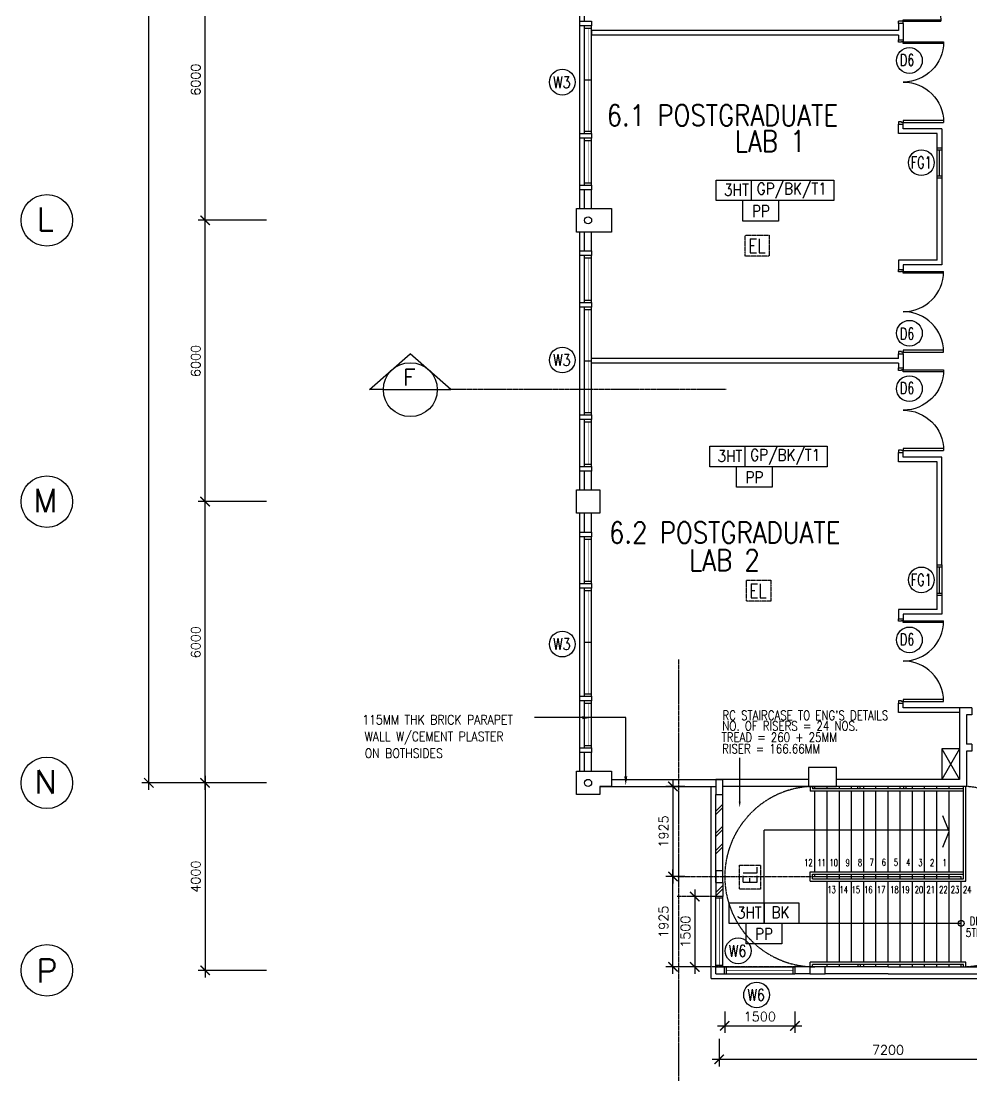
# Model space of a CAD drawing. Extents: x 2332957 to 2465864, y -1012926 to -914299.
# Drawn here: x 2338183 to 2358472, y -998989 to -976487 of the extents above; entities that cross this region are included whole.
import ezdxf
from ezdxf.enums import TextEntityAlignment as Align

# ---------------------------------------------------------------- set-up
doc = ezdxf.new("R2010")
doc.units = 0
doc.header["$LTSCALE"] = 15
doc.header["$MEASUREMENT"] = 0
doc.header["$PDMODE"] = 34
for name, pattern in [('DASHDOT', [1, 0.5, -0.25, 0, -0.25]), ('DIVIDE', [1.25, 0.5, -0.25, 0, -0.25, 0, -0.25]), ('HIDDEN', [0.375, 0.25, -0.125])]:
    doc.linetypes.add(name, pattern=pattern)
doc.layers.get('0').update_dxf_attribs({"linetype": 'CONTINUOUS'})
doc.layers.get('DEFPOINTS').update_dxf_attribs({"linetype": 'CONTINUOUS'})
for name, color, linetype in [('-EL & K', 10, 'CONTINUOUS'), ('AR', 7, 'CONTINUOUS'), ('AR1', 7, 'CONTINUOUS'), ('COL', 3, 'CONTINUOUS'), ('DIM', 7, 'CONTINUOUS'), ('DOOR', 5, 'CONTINUOUS'), ('DR', 7, 'CONTINUOUS'), ('DR-T', 7, 'CONTINUOUS'), ('FG-T', 7, 'CONTINUOUS'), ('GRID-T', 7, 'CONTINUOUS'), ('H', 1, 'CONTINUOUS'), ('LEG-T', 7, 'CONTINUOUS'), ('LINE', 7, 'CONTINUOUS'), ('partition', 7, 'CONTINUOUS'), ('RWDP', 145, 'CONTINUOUS'), ('SPEC', 7, 'CONTINUOUS'), ('stair', 7, 'CONTINUOUS'), ('T50', 4, 'CONTINUOUS'), ('WALL', 2, 'CONTINUOUS'), ('WIN', 5, 'CONTINUOUS'), ('WIN-T', 7, 'CONTINUOUS'), ('WP', 50, 'DIVIDE')]:
    doc.layers.add(name, color=color, linetype=linetype)
doc.styles.add('E', font='ROMANS.SHX', dxfattribs={"width": 0.9})
doc.styles.add('ROMANS', font='romans')
doc.styles.get("Standard").update_dxf_attribs({"font": 'ROMANS.SHX'})
doc.dimstyles.new('STANDARD$0', dxfattribs={"dimscale": 0, "dimtxt": 8, "dimasz": 6, "dimexe": 1, "dimexo": 1, "dimgap": 3, "dimtad": 1, "dimdec": 0, "dimlfac": -1, "dimrnd": 1, "dimzin": 0, "dimdsep": 46, "dimtxsty": 'Standard', "dimcen": 0, "dimclrd": 5, "dimclre": 250, "dimadec": 0, "dimazin": 0, "dimtfac": 1, "dimtdec": 4, "dimtofl": 0, "dimtmove": 0, "dimatfit": 3, "dimfxl": 1, "dimtolj": 1, "dimtzin": 0, "dimarcsym": 0})

# ---------------------------------------------------------------- blocks, each defined once
blk = doc.blocks.new('_ARCHTICK')
at = {"color": 0, "linetype": 'ByBlock', "const_width": 0.15}
blk.add_lwpolyline([(-0.5, -0.5), (0.5, 0.5)], dxfattribs=at)
blk = doc.blocks.new('*D220')
at = {"layer": 'DEFPOINTS', "color": 0, "transparency": 16777216}
for p in [(2340909, -938737), (2342809, -938737), (2342809, -992737)]:
    blk.add_point(p, dxfattribs=at)
at = {"layer": 'DIM', "color": 7, "lineweight": -2, "transparency": 16777216}
for p, q in [((2342659, -938737), (2340759, -938737)), ((2340909, -992887), (2340909, -938587)), ((2342659, -992737), (2340759, -992737))]:
    blk.add_line(p, q, dxfattribs=at)
at = {"layer": 'DIM', "color": 7, "lineweight": -2, "transparency": 16777216, "xscale": 200, "yscale": 200, "zscale": 200}
for p, rotation in [((2340909, -938737), 90), ((2340909, -992737), 270)]:
    blk.add_blockref('_ARCHTICK', p, dxfattribs=dict(at, rotation=rotation))
at = {"layer": 'DIM', "color": 7, "transparency": 16777216, "insert": (2340709, -965737), "char_height": 200, "attachment_point": 5, "rotation": 90, "style": 'ROMANS'}
blk.add_mtext('\\A1;54000', dxfattribs=at)
blk = doc.blocks.new('*D221')
at = {"layer": 'DEFPOINTS', "color": 0, "transparency": 16777216}
for p in [(2342109, -986737), (2343566, -986737), (2343566, -992737)]:
    blk.add_point(p, dxfattribs=at)
at = {"layer": 'DIM', "color": 7, "lineweight": -2, "transparency": 16777216}
for p, q in [((2342109, -992887), (2342109, -986587)), ((2343416, -986737), (2341959, -986737)), ((2343416, -992737), (2341959, -992737))]:
    blk.add_line(p, q, dxfattribs=at)
at = {"layer": 'DIM', "color": 7, "lineweight": -2, "transparency": 16777216, "xscale": 200, "yscale": 200, "zscale": 200}
for p, rotation in [((2342109, -986737), 90), ((2342109, -992737), 270)]:
    blk.add_blockref('_ARCHTICK', p, dxfattribs=dict(at, rotation=rotation))
at = {"layer": 'DIM', "color": 7, "transparency": 16777216, "insert": (2341909, -989737), "char_height": 200, "attachment_point": 5, "rotation": 90, "style": 'ROMANS'}
blk.add_mtext('\\A1;6000', dxfattribs=at)
blk = doc.blocks.new('*D222')
at = {"layer": 'DEFPOINTS', "color": 0, "transparency": 16777216}
for p in [(2342109, -980737), (2343566, -980737), (2343566, -986737)]:
    blk.add_point(p, dxfattribs=at)
at = {"layer": 'DIM', "color": 7, "lineweight": -2, "transparency": 16777216}
for p, q in [((2342109, -986887), (2342109, -980587)), ((2343416, -980737), (2341959, -980737)), ((2343416, -986737), (2341959, -986737))]:
    blk.add_line(p, q, dxfattribs=at)
at = {"layer": 'DIM', "color": 7, "lineweight": -2, "transparency": 16777216, "xscale": 200, "yscale": 200, "zscale": 200}
for p, rotation in [((2342109, -980737), 90), ((2342109, -986737), 270)]:
    blk.add_blockref('_ARCHTICK', p, dxfattribs=dict(at, rotation=rotation))
at = {"layer": 'DIM', "color": 7, "transparency": 16777216, "insert": (2341909, -983737), "char_height": 200, "attachment_point": 5, "rotation": 90, "style": 'ROMANS'}
blk.add_mtext('\\A1;6000', dxfattribs=at)
blk = doc.blocks.new('*D223')
at = {"layer": 'DEFPOINTS', "color": 0, "transparency": 16777216}
for p in [(2342109, -974737), (2343566, -974737), (2343566, -980737)]:
    blk.add_point(p, dxfattribs=at)
at = {"layer": 'DIM', "color": 7, "lineweight": -2, "transparency": 16777216}
for p, q in [((2343416, -974737), (2341959, -974737)), ((2342109, -980887), (2342109, -974587)), ((2343416, -980737), (2341959, -980737))]:
    blk.add_line(p, q, dxfattribs=at)
at = {"layer": 'DIM', "color": 7, "lineweight": -2, "transparency": 16777216, "xscale": 200, "yscale": 200, "zscale": 200}
for p, rotation in [((2342109, -974737), 90), ((2342109, -980737), 270)]:
    blk.add_blockref('_ARCHTICK', p, dxfattribs=dict(at, rotation=rotation))
at = {"layer": 'DIM', "color": 7, "transparency": 16777216, "insert": (2341909, -977737), "char_height": 200, "attachment_point": 5, "rotation": 90, "style": 'ROMANS'}
blk.add_mtext('\\A1;6000', dxfattribs=at)
blk = doc.blocks.new('*D230')
at = {"layer": 'DEFPOINTS', "color": 0, "transparency": 16777216}
for p in [(2343566, -992737), (2342109, -996737), (2343566, -996737)]:
    blk.add_point(p, dxfattribs=at)
at = {"layer": 'DIM', "color": 7, "lineweight": -2, "transparency": 16777216}
for p, q in [((2343416, -992737), (2341959, -992737)), ((2342109, -992587), (2342109, -996887)), ((2343416, -996737), (2341959, -996737))]:
    blk.add_line(p, q, dxfattribs=at)
at = {"layer": 'DIM', "color": 7, "lineweight": -2, "transparency": 16777216, "xscale": 200, "yscale": 200, "zscale": 200}
for p, rotation in [((2342109, -992737), 90), ((2342109, -996737), 270)]:
    blk.add_blockref('_ARCHTICK', p, dxfattribs=dict(at, rotation=rotation))
at = {"layer": 'DIM', "color": 7, "transparency": 16777216, "insert": (2341909, -994737), "char_height": 200, "attachment_point": 5, "rotation": 90, "style": 'ROMANS'}
blk.add_mtext('\\A1;4000', dxfattribs=at)
blk = doc.blocks.new('*D239')
at = {"layer": 'DEFPOINTS', "color": 0, "transparency": 16777216}
for p in [(2352497, -992812), (2352093, -994737), (2352497, -994737)]:
    blk.add_point(p, dxfattribs=at)
at = {"layer": 'DIM', "color": 7, "lineweight": -2, "transparency": 16777216}
for p, q in [((2352093, -992662), (2352093, -994887)), ((2352347, -992812), (2351943, -992812)), ((2352347, -994737), (2351943, -994737))]:
    blk.add_line(p, q, dxfattribs=at)
at = {"layer": 'DIM', "color": 7, "lineweight": -2, "transparency": 16777216, "xscale": 200, "yscale": 200, "zscale": 200}
for p, rotation in [((2352093, -992812), 90), ((2352093, -994737), 270)]:
    blk.add_blockref('_ARCHTICK', p, dxfattribs=dict(at, rotation=rotation))
at = {"layer": 'DIM', "color": 7, "transparency": 16777216, "insert": (2351893, -993775), "char_height": 200, "attachment_point": 5, "rotation": 90, "style": 'ROMANS'}
blk.add_mtext('\\A1;1925', dxfattribs=at)
blk = doc.blocks.new('*D240')
at = {"layer": 'DEFPOINTS', "color": 0, "transparency": 16777216}
for p in [(2352093, -994737), (2352497, -994737), (2352497, -996662)]:
    blk.add_point(p, dxfattribs=at)
at = {"layer": 'DIM', "color": 7, "lineweight": -2, "transparency": 16777216}
for p, q in [((2352347, -994737), (2351943, -994737)), ((2352093, -996812), (2352093, -994587)), ((2352347, -996662), (2351943, -996662))]:
    blk.add_line(p, q, dxfattribs=at)
at = {"layer": 'DIM', "color": 7, "lineweight": -2, "transparency": 16777216, "xscale": 200, "yscale": 200, "zscale": 200}
for p, rotation in [((2352093, -994737), 90), ((2352093, -996662), 270)]:
    blk.add_blockref('_ARCHTICK', p, dxfattribs=dict(at, rotation=rotation))
at = {"layer": 'DIM', "color": 7, "transparency": 16777216, "insert": (2351893, -995700), "char_height": 200, "attachment_point": 5, "rotation": 90, "style": 'ROMANS'}
blk.add_mtext('\\A1;1925', dxfattribs=at)
blk = doc.blocks.new('*D184')
at = {"layer": 'DEFPOINTS', "color": 0, "transparency": 16777216}
for p in [(2353081, -998045), (2360281, -998045), (2360281, -998635)]:
    blk.add_point(p, dxfattribs=at)
at = {"layer": 'DIM', "color": 7, "lineweight": -2, "transparency": 16777216}
for p, q in [((2353081, -998195), (2353081, -998785)), ((2360281, -998195), (2360281, -998785)), ((2352931, -998635), (2360431, -998635))]:
    blk.add_line(p, q, dxfattribs=at)
at = {"layer": 'DIM', "color": 7, "lineweight": -2, "transparency": 16777216, "xscale": 200, "yscale": 200, "zscale": 200, "rotation": 180}
blk.add_blockref('_ARCHTICK', (2353081, -998635), dxfattribs=at)
at = {"layer": 'DIM', "color": 7, "lineweight": -2, "transparency": 16777216, "xscale": 200, "yscale": 200, "zscale": 200}
blk.add_blockref('_ARCHTICK', (2360281, -998635), dxfattribs=at)
at = {"layer": 'DIM', "color": 7, "transparency": 16777216, "insert": (2356681, -998435), "char_height": 200, "attachment_point": 5, "style": 'ROMANS'}
blk.add_mtext('\\A1;7200', dxfattribs=at)
blk = doc.blocks.new('D1800-A')
at = {"layer": 'DR'}
for p, q in [((0, 0), (100, 0)), ((0, -50), (0, 0)), ((100, 0), (100, -40)), ((60, -50), (0, -50)), ((100, -40), (60, -40)), ((60, -40), (60, -50)), ((100, -40), (960, -40)), ((100, -80), (100, -40)), ((959, -80), (100, -80)), ((60, -1750), (0, -1750)), ((0, -1750), (0, -1800)), ((0, -1800), (100, -1800)), ((60, -1760), (60, -1750)), ((100, -1760), (60, -1760)), ((959, -1720), (100, -1720)), ((100, -1720), (100, -1760)), ((100, -1760), (960, -1760)), ((100, -1800), (100, -1760))]:
    blk.add_line(p, q, dxfattribs=at)
for centre, start, end in [((100, -40), 270.0001, 0), ((100, -1760), 0, 90)]:
    blk.add_arc(centre, 860, start, end, dxfattribs=at)
blk = doc.blocks.new('D900')
at = {"layer": 'DOOR', "color": 7}
for p, q in [((50, 100), (50, 899)), ((80, 899), (50, 899)), ((80, 100), (80, 899)), ((0, 100), (0, 0)), ((0, 100), (50, 100)), ((0, 0), (50, 0)), ((50, 100), (50, 0)), ((50, 100), (80, 100)), ((850, 100), (850, 0)), ((850, 100), (900, 100)), ((850, 0), (900, 0)), ((900, 100), (900, 0))]:
    blk.add_line(p, q, dxfattribs=at)
blk.add_arc((50, 100), 800, 0, 87.8509, dxfattribs=at)
blk = doc.blocks.new('*D198')
at = {"layer": 'DEFPOINTS', "color": 0, "linetype": 'Continuous', "transparency": 16777216}
for p in [(2353196, -997464), (2354696, -997464), (2354696, -997923)]:
    blk.add_point(p, dxfattribs=at)
at = {"layer": 'DIM', "color": 7, "linetype": 'Continuous', "lineweight": -2, "transparency": 16777216}
for p, q in [((2353196, -997614), (2353196, -998073)), ((2354696, -997614), (2354696, -998073)), ((2353046, -997923), (2354846, -997923))]:
    blk.add_line(p, q, dxfattribs=at)
at = {"layer": 'DIM', "color": 7, "linetype": 'Continuous', "lineweight": -2, "transparency": 16777216, "xscale": 200, "yscale": 200, "zscale": 200, "rotation": 180}
blk.add_blockref('_ARCHTICK', (2353196, -997923), dxfattribs=at)
at = {"layer": 'DIM', "color": 7, "linetype": 'Continuous', "lineweight": -2, "transparency": 16777216, "xscale": 200, "yscale": 200, "zscale": 200}
blk.add_blockref('_ARCHTICK', (2354696, -997923), dxfattribs=at)
at = {"layer": 'DIM', "color": 7, "linetype": 'Continuous', "transparency": 16777216, "insert": (2353946, -997723), "char_height": 200, "attachment_point": 5, "style": 'ROMANS'}
blk.add_mtext('\\A1;1500', dxfattribs=at)
blk = doc.blocks.new('*D332')
at = {"layer": 'DEFPOINTS', "color": 0, "linetype": 'Continuous', "transparency": 16777216}
for p in [(2353008, -995162), (2352559, -996662), (2353008, -996662)]:
    blk.add_point(p, dxfattribs=at)
at = {"layer": 'DIM', "color": 7, "linetype": 'Continuous', "lineweight": -2, "transparency": 16777216}
for p, q in [((2352858, -995162), (2352409, -995162)), ((2352559, -995012), (2352559, -996812)), ((2352858, -996662), (2352409, -996662))]:
    blk.add_line(p, q, dxfattribs=at)
at = {"layer": 'DIM', "color": 7, "linetype": 'Continuous', "lineweight": -2, "transparency": 16777216, "xscale": 200, "yscale": 200, "zscale": 200}
for p, rotation in [((2352559, -995162), 90), ((2352559, -996662), 270)]:
    blk.add_blockref('_ARCHTICK', p, dxfattribs=dict(at, rotation=rotation))
at = {"layer": 'DIM', "color": 7, "linetype": 'Continuous', "transparency": 16777216, "insert": (2352359, -995912), "char_height": 200, "attachment_point": 5, "rotation": 90, "style": 'ROMANS'}
blk.add_mtext('\\A1;1500', dxfattribs=at)
blk = doc.blocks.new('FG')
at = {"layer": 'LINE', "linetype": 'Continuous'}
for points in [[(0, 0), (50, 0), (50, 100), (0, 100)], [(600, 0), (650, 0), (650, 100), (600, 100)]]:
    blk.add_lwpolyline(points, close=True, dxfattribs=at)
at = {"layer": 'LINE', "color": 5, "linetype": 'Continuous'}
for points in [[(600, 100), (50, 100)], [(50, 0), (600, 0)]]:
    blk.add_lwpolyline(points, dxfattribs=at)
at = {"layer": 'LINE', "color": 1, "linetype": 'Continuous'}
blk.add_lwpolyline([(50, 50), (600, 50)], dxfattribs=at)

msp = doc.modelspace()

# ---------------------------------------------------------------- linework, layer by layer
at = {"layer": '-EL & K', "color": 0, "linetype": 'HIDDEN'}
for points in [[(2353633.1, -981054.5), (2354147, -981054.5), (2354147, -981501.6), (2353633.1, -981501.6)], [(2353665.1, -988415.8), (2354179, -988415.8), (2354179, -988862.9), (2353665.1, -988862.9)], [(2353510.2, -995006.2), (2353510.2, -994492.3), (2353957.3, -994492.3), (2353957.3, -995006.2)]]:
    msp.add_lwpolyline(points, close=True, dxfattribs=at)
at = {"color": 0}
for p, q in [((2350107.9, -980487.5), (2350107.9, -974987.5)), ((2350107.9, -986487.5), (2350107.9, -980987.5)), ((2350107.9, -992487.5), (2350107.9, -986987.5))]:
    msp.add_line(p, q, dxfattribs=at)
at = {"color": 0, "linetype": 'Continuous'}
for p, q in [((2356907.9, -976537.5), (2356907.9, -976687.5)), ((2357007.9, -976537.5), (2357007.9, -976885.6)), ((2356907.9, -976587.5), (2356907.9, -976687.5)), ((2356907.9, -976787.5), (2356907.9, -976887.5)), ((2356907.9, -978887.5), (2356907.9, -978687.5)), ((2357007.9, -978787.5), (2357007.9, -978689.4)), ((2356907.9, -981587.5), (2356907.9, -981787.5)), ((2357007.9, -981687.5), (2357007.9, -981785.6)), ((2356907.9, -983687.5), (2356907.9, -983587.5)), ((2356907.9, -983787.5), (2356907.9, -983887.5)), ((2356907.9, -985887.5), (2356907.9, -985687.5)), ((2357007.9, -985787.5), (2357007.9, -985689.4)), ((2356907.9, -989039.4), (2356907.9, -989239.4)), ((2357007.9, -989139.4), (2357007.9, -989237.5)), ((2356907.9, -991237.5), (2356907.9, -991039.4)), ((2357007.9, -991137.5), (2357007.9, -991041.3))]:
    msp.add_line(p, q, dxfattribs=at)
at = {"layer": 'AR', "color": 0}
for p, q in [((2345618.7, -984349.4), (2346486.2, -983587.1)), ((2347353.7, -984349.4), (2346486.2, -983587.1)), ((2345913.8, -984349.4), (2347063.8, -984349.4))]:
    msp.add_line(p, q, dxfattribs=at)
at = {"layer": 'AR', "color": 0, "linetype": 'Continuous'}
for p, q in [((2345913.8, -984349.4), (2345618.7, -984349.4)), ((2347063.8, -984349.4), (2347353.7, -984349.4))]:
    msp.add_line(p, q, dxfattribs=at)
at = {"layer": 'AR', "color": 0, "linetype": 'DASHDOT'}
for p, q in [((2353225.2, -984349.4), (2347310.7, -984349.4)), ((2352214.2, -990103.4), (2352214.2, -1002444.9))]:
    msp.add_line(p, q, dxfattribs=at)
at = {"layer": 'AR', "color": 0}
msp.add_circle((2346488.8, -984349.4), 575, dxfattribs=at)
at = {"layer": 'COL', "color": 0}
for points in [[(2350782.9, -980987.5), (2350032.9, -980987.5), (2350032.9, -980487.5), (2350782.9, -980487.5)], [(2350032.9, -986487.5), (2350532.9, -986487.5), (2350532.9, -986987.5), (2350032.9, -986987.5)], [(2350032.9, -992987.5), (2350032.9, -992487.5), (2350782.9, -992487.5), (2350782.9, -992812.5), (2350532.9, -992812.5), (2350532.9, -992987.5)], [(2355582.9, -992412.5), (2354982.9, -992412.5), (2354982.9, -992812.5), (2355582.9, -992812.5)], [(2353157.9, -992662.5), (2353007.9, -992662.5), (2353007.9, -992987.5), (2353157.9, -992987.5)], [(2353157.9, -994612.5), (2353007.9, -994612.5), (2353007.9, -994862.5), (2353157.9, -994862.5)], [(2355338.7, -996812.5), (2355338.7, -996662.5), (2355013.7, -996662.5), (2355013.7, -996812.5)]]:
    msp.add_lwpolyline(points, close=True, dxfattribs=at)
at = {"layer": 'DR-T', "color": 0, "linetype": 'Continuous'}
for centre in [(2357138.2, -977328.8), (2357138.2, -983146.2), (2357138.2, -984328.8), (2357138.2, -989688.8)]:
    msp.add_circle(centre, 275, dxfattribs=at)
at = {"layer": 'FG-T', "color": 0, "linetype": 'Continuous'}
for centre in [(2357393.2, -979507.1), (2357393.2, -988409)]:
    msp.add_circle(centre, 275, dxfattribs=at)
at = {"layer": 'GRID-T', "color": 0}
for centre in [(2338732.9, -980737.5), (2338732.9, -986737.5), (2338732.9, -992737.5), (2338732.9, -996737.5)]:
    msp.add_circle(centre, 550, dxfattribs=at)
at = {"layer": 'H', "color": 0}
for p, q in [((2353157.9, -993191.2), (2353007.9, -993341.2)), ((2353157.9, -993261.9), (2353007.9, -993411.9)), ((2353157.9, -993661.9), (2353007.9, -993811.9)), ((2353157.9, -993732.6), (2353007.9, -993882.6)), ((2353157.9, -994030.4), (2353007.9, -994180.4)), ((2353157.9, -994101.1), (2353007.9, -994251.1)), ((2353157.9, -994926.7), (2353007.9, -995076.7)), ((2353157.9, -994997.4), (2353007.9, -995147.4))]:
    msp.add_line(p, q, dxfattribs=at)
at = {"layer": 'LEG-T', "color": 0}
for p, q in [((2353017.5, -979877.5), (2355522.2, -979877.5)), ((2353017.5, -980315.5), (2353017.5, -979877.5)), ((2353761.1, -979877.5), (2353761.1, -980315.5)), ((2355522.2, -979877.5), (2355522.2, -980315.5)), ((2355522.2, -980315.5), (2353017.5, -980315.5)), ((2353583.4, -980753.5), (2353583.4, -980315.5)), ((2354343.4, -980315.5), (2354343.4, -980753.5)), ((2354343.4, -980753.5), (2353583.4, -980753.5)), ((2352880.2, -985556.4), (2355384.9, -985556.4)), ((2352880.2, -985994.4), (2352880.2, -985556.4)), ((2353623.9, -985556.4), (2353623.9, -985994.4)), ((2355384.9, -985556.4), (2355384.9, -985994.4)), ((2355384.9, -985994.4), (2352880.2, -985994.4)), ((2353446.1, -986432.4), (2353446.1, -985994.4)), ((2354206.1, -985994.4), (2354206.1, -986432.4)), ((2354206.1, -986432.4), (2353446.1, -986432.4)), ((2353291.7, -995296.1), (2354779, -995296.1)), ((2353291.7, -995734.1), (2353291.7, -995296.1)), ((2354035.4, -995296.1), (2354035.4, -995734.1)), ((2354779, -995296.1), (2354779, -995734.1)), ((2354779, -995734.1), (2353291.7, -995734.1)), ((2353655.4, -996172.1), (2353655.4, -995734.1)), ((2354415.4, -995734.1), (2354415.4, -996172.1)), ((2354415.4, -996172.1), (2353655.4, -996172.1))]:
    msp.add_line(p, q, dxfattribs=at)
at = {"layer": 'partition', "color": 0}
for p, q in [((2356907.9, -976687.5), (2350357.9, -976687.5)), ((2356907.9, -976787.5), (2350357.9, -976787.5)), ((2357832.9, -978787.5), (2357007.9, -978787.5)), ((2357732.9, -978887.5), (2356907.9, -978887.5)), ((2357732.9, -981587.5), (2356907.9, -981587.5)), ((2357832.9, -981687.5), (2357007.9, -981687.5)), ((2356907.9, -983687.5), (2350357.9, -983687.5)), ((2357007.9, -983587.5), (2357007.9, -983887.5)), ((2356907.9, -983787.5), (2350357.9, -983787.5)), ((2357732.9, -985887.5), (2356907.9, -985887.5)), ((2357832.9, -985787.5), (2357007.9, -985787.5)), ((2357732.9, -989039.4), (2356907.9, -989039.4)), ((2357832.9, -989139.4), (2357007.9, -989139.4)), ((2358207.9, -991137.5), (2357007.9, -991137.5)), ((2358207.9, -992012.5), (2357832.9, -992012.5)), ((2358207.9, -992012.5), (2357832.9, -992662.5)), ((2357832.9, -992012.5), (2358207.9, -992662.5))]:
    msp.add_line(p, q, dxfattribs=at)
at = {"layer": 'partition', "color": 0, "linetype": 'Continuous'}
for p, q in [((2350357.9, -976687.5), (2350357.9, -976787.5)), ((2358207.9, -991237.5), (2356907.9, -991237.5)), ((2357832.9, -992012.5), (2357832.9, -992662.5)), ((2356907.9, -994736.5), (2357832.9, -994736.5))]:
    msp.add_line(p, q, dxfattribs=at)
at = {"layer": 'RWDP', "color": 0}
for centre in [(2350282.9, -980737.5), (2350282.9, -992737.5)]:
    msp.add_circle(centre, 75, dxfattribs=at)
at = {"layer": 'stair', "color": 0}
for p, q in [((2357832.9, -978787.5), (2357832.9, -979187.5)), ((2357732.9, -979187.5), (2357732.9, -978887.5)), ((2357732.9, -981587.5), (2357732.9, -979837.5)), ((2357832.9, -979837.5), (2357832.9, -981687.5)), ((2357732.9, -988089.4), (2357732.9, -985887.5)), ((2357832.9, -988089.4), (2357832.9, -985787.5)), ((2357732.9, -989039.4), (2357732.9, -988739.4)), ((2357832.9, -988739.4), (2357832.9, -989139.4)), ((2355022.9, -992812.5), (2355022.9, -992912.5)), ((2358292.9, -992912.5), (2355022.9, -992912.5)), ((2355072.9, -992812.5), (2355072.9, -992862.5)), ((2358292.9, -992862.5), (2355072.9, -992862.5)), ((2355122.9, -992862.5), (2355122.9, -992812.5)), ((2355122.9, -994637.5), (2355122.9, -992912.5)), ((2355382.9, -992862.5), (2355382.9, -992812.5)), ((2355382.9, -994637.5), (2355382.9, -992912.5)), ((2355642.9, -992862.5), (2355642.9, -992812.5)), ((2355642.9, -994637.5), (2355642.9, -992912.5)), ((2355902.9, -992862.5), (2355902.9, -992812.5)), ((2355902.9, -994637.5), (2355902.9, -992912.5)), ((2356034.6, -992862.5), (2356034.6, -992812.5)), ((2356084.6, -992862.5), (2356084.6, -992812.5)), ((2356162.9, -992862.5), (2356162.9, -992812.5)), ((2356162.9, -994637.5), (2356162.9, -992912.5)), ((2356422.9, -992862.5), (2356422.9, -992812.5)), ((2356422.9, -994637.5), (2356422.9, -992912.5)), ((2356682.9, -992862.5), (2356682.9, -992812.5)), ((2356682.9, -994637.5), (2356682.9, -992912.5)), ((2356942.9, -992862.5), (2356942.9, -992812.5)), ((2356942.9, -994637.5), (2356942.9, -992912.5)), ((2357021.3, -992862.5), (2357021.3, -992812.5)), ((2357071.3, -992862.5), (2357071.3, -992812.5)), ((2357202.9, -992862.5), (2357202.9, -992812.5)), ((2357202.9, -994637.5), (2357202.9, -992912.5)), ((2357462.9, -992862.5), (2357462.9, -992812.5)), ((2357462.9, -994637.5), (2357462.9, -992912.5)), ((2357722.9, -992862.5), (2357722.9, -992812.5)), ((2357722.9, -994637.5), (2357722.9, -992912.5)), ((2357982.9, -992862.5), (2357982.9, -992812.5)), ((2357982.9, -994637.5), (2357982.9, -992912.5)), ((2358292.9, -994787.5), (2358292.9, -992813.1)), ((2358342.9, -994837.5), (2358342.9, -992815.1)), ((2354035.4, -995734.1), (2354035.4, -993750)), ((2357982.9, -993750), (2354035.4, -993750)), ((2355022.9, -994637.5), (2358292.9, -994637.5)), ((2355022.9, -994837.5), (2355022.9, -994637.5)), ((2355072.9, -994687.5), (2358292.9, -994687.5)), ((2355072.9, -994787.5), (2355072.9, -994687.5)), ((2355122.9, -994737.5), (2355122.9, -994687.5)), ((2355122.9, -994737.5), (2356922.3, -994737.5)), ((2355122.9, -994737.5), (2358242.9, -994737.5)), ((2355382.9, -994737.5), (2355382.9, -994687.5)), ((2355382.9, -994787.5), (2355382.9, -994737.5)), ((2355382.9, -994787.5), (2355382.9, -994737.5)), ((2355642.9, -994737.5), (2355642.9, -994687.5)), ((2355642.9, -994787.5), (2355642.9, -994737.5)), ((2355642.9, -994787.5), (2355642.9, -994737.5)), ((2355902.9, -994737.5), (2355902.9, -994687.5)), ((2355902.9, -994787.5), (2355902.9, -994737.5)), ((2355902.9, -994787.5), (2355902.9, -994737.5)), ((2356162.9, -994737.5), (2356162.9, -994687.5)), ((2356162.9, -994787.5), (2356162.9, -994737.5)), ((2356162.9, -994787.5), (2356162.9, -994737.5)), ((2356422.9, -994737.5), (2356422.9, -994687.5)), ((2356422.9, -994787.5), (2356422.9, -994737.5)), ((2356422.9, -994787.5), (2356422.9, -994737.5)), ((2356682.9, -994737.5), (2356682.9, -994687.5)), ((2356682.9, -994787.5), (2356682.9, -994737.5)), ((2356682.9, -994787.5), (2356682.9, -994741.9)), ((2356942.9, -994787.5), (2356942.9, -994687.5)), ((2357202.9, -994737.5), (2357202.9, -994687.5)), ((2357202.9, -994737.5), (2357202.9, -994687.5)), ((2357202.9, -994787.5), (2357202.9, -994737.5)), ((2357462.9, -994737.5), (2357462.9, -994687.5)), ((2357462.9, -994737.5), (2357462.9, -994687.5)), ((2357462.9, -994787.5), (2357462.9, -994737.5)), ((2357722.9, -994737.5), (2357722.9, -994687.5)), ((2357722.9, -994787.5), (2357722.9, -994737.5)), ((2357982.9, -994737.5), (2357982.9, -994687.5)), ((2357982.9, -994787.5), (2357982.9, -994737.5)), ((2358242.9, -994787.5), (2358242.9, -994737.5)), ((2355022.9, -994837.5), (2356940.2, -994837.5)), ((2355022.9, -994837.5), (2358342.9, -994837.5)), ((2355072.9, -994787.5), (2358292.9, -994787.5)), ((2355382.9, -996562.5), (2355382.9, -994837.5)), ((2355642.9, -996562.5), (2355642.9, -994837.5)), ((2355902.9, -996562.5), (2355902.9, -994837.5)), ((2356162.9, -996562.5), (2356162.9, -994837.5)), ((2356422.9, -996562.5), (2356422.9, -994837.5)), ((2356682.9, -996562.5), (2356682.9, -994837.5)), ((2356942.9, -996562.5), (2356942.9, -994837.5)), ((2356947.2, -994787.5), (2356945.1, -994787.5)), ((2357202.9, -996562.5), (2357202.9, -994837.5)), ((2357462.9, -996562.5), (2357462.9, -994837.5)), ((2357722.9, -996562.5), (2357722.9, -994837.5)), ((2357982.9, -996562.5), (2357982.9, -994837.5)), ((2358242.9, -996562.5), (2358242.9, -994837.5)), ((2358242.9, -995734.1), (2354035.4, -995734.1)), ((2358342.9, -996562.5), (2355022.9, -996562.5)), ((2355022.9, -996662.5), (2355022.9, -996562.5)), ((2358342.9, -996662.5), (2358342.9, -996562.5)), ((2358292.9, -996612.5), (2355072.9, -996612.5)), ((2355072.9, -996662.5), (2355072.9, -996612.5)), ((2355072.9, -996662.5), (2355072.9, -996612.5)), ((2355382.9, -996662.5), (2355382.9, -996612.5)), ((2355642.9, -996662.5), (2355642.9, -996612.5)), ((2356034.6, -996612.5), (2356034.6, -996662.5)), ((2356084.6, -996612.5), (2356084.6, -996662.5)), ((2356162.9, -996662.5), (2356162.9, -996612.5)), ((2356422.9, -996662.5), (2356422.9, -996612.5)), ((2356682.9, -996662.5), (2356682.9, -996612.5)), ((2356942.9, -996662.5), (2356942.9, -996612.5)), ((2357202.9, -996662.5), (2357202.9, -996612.5)), ((2357462.9, -996662.5), (2357462.9, -996612.5)), ((2357722.9, -996662.5), (2357722.9, -996612.5)), ((2357982.9, -996662.5), (2357982.9, -996612.5)), ((2358242.9, -996662.5), (2358242.9, -996612.5)), ((2358292.9, -996662.5), (2358292.9, -996612.5)), ((2358292.9, -996662.5), (2358292.9, -996612.5))]:
    msp.add_line(p, q, dxfattribs=at)
at = {"layer": 'stair', "color": 0, "linetype": 'HIDDEN'}
for p, q in [((2352189.4, -994737.5), (2355247.9, -994737.5)), ((2353007.9, -995162.5), (2352185.4, -995162.5)), ((2354695.9, -996662.5), (2352185.4, -996662.5))]:
    msp.add_line(p, q, dxfattribs=at)
at = {"layer": 'stair', "color": 0, "linetype": 'Continuous'}
msp.add_lwpolyline([(2357848.2, -994112.1), (2357982.9, -993775), (2357848.2, -993438)], dxfattribs=at)
msp.add_circle((2358242.9, -995734.1), 62.5, dxfattribs=at)
at = {"layer": 'stair', "color": 0, "linetype": 'HIDDEN'}
for centre, start, end in [((2355122.9, -994737.5), 90, 270), ((2358242.9, -994737.5), 270, 90)]:
    msp.add_arc(centre, 1925, start, end, dxfattribs=at)
at = {"layer": 'WALL', "color": 0}
for p, q in [((2350207.9, -980487.5), (2350207.9, -980087.5)), ((2350357.9, -980487.5), (2350357.9, -980087.5)), ((2350207.9, -981387.5), (2350207.9, -980987.5)), ((2350357.9, -981387.5), (2350357.9, -980987.5)), ((2350207.9, -986487.5), (2350207.9, -986087.5)), ((2350357.9, -986487.5), (2350357.9, -986087.5)), ((2350207.9, -987387.5), (2350207.9, -986987.5)), ((2350357.9, -987387.5), (2350357.9, -986987.5)), ((2358207.9, -991137.5), (2358207.9, -992662.5)), ((2358471.7, -991137.5), (2358207.9, -991137.5)), ((2358471.7, -991137.5), (2358471.7, -991287.5)), ((2351085.2, -991346.5), (2349140.6, -991346.5)), ((2351085.2, -992596.8), (2351085.2, -991346.5)), ((2358357.9, -991287.5), (2358357.9, -991912.5)), ((2358471.7, -991287.5), (2358357.9, -991287.5)), ((2358471.7, -991912.5), (2358357.9, -991912.5)), ((2358471.7, -992062.5), (2358357.9, -992062.5)), ((2358357.9, -992062.5), (2358357.9, -992812.5)), ((2358357.9, -992062.5), (2358357.9, -992812.5)), ((2358471.7, -991912.5), (2358471.7, -992062.5)), ((2350207.9, -992487.5), (2350207.9, -992087.5)), ((2350357.9, -992487.5), (2350357.9, -992087.5)), ((2350782.9, -992662.5), (2353157.9, -992662.5)), ((2354982.9, -992662.5), (2353157.9, -992662.5)), ((2358207.9, -992662.5), (2355582.9, -992662.5)), ((2350532.9, -992812.5), (2353007.9, -992812.5)), ((2358357.9, -992812.5), (2353157.9, -992812.5)), ((2353007.9, -994862.5), (2353007.9, -992987.5)), ((2353157.9, -994862.5), (2353157.9, -992987.5)), ((2353007.9, -994862.5), (2353007.9, -995162.5)), ((2353157.9, -994862.5), (2353157.9, -995162.5)), ((2353157.9, -995162.5), (2353007.9, -995162.5)), ((2354695.9, -996662.5), (2354695.9, -996812.5)), ((2355013.7, -996662.5), (2354695.9, -996662.5)), ((2356682.9, -996662.5), (2355338.7, -996662.5)), ((2356682.9, -996662.5), (2358707.9, -996662.5)), ((2355013.7, -996812.5), (2354695.9, -996812.5)), ((2356682.9, -996812.5), (2355338.7, -996812.5)), ((2356682.9, -996812.5), (2358707.9, -996812.5))]:
    msp.add_line(p, q, dxfattribs=at)
at = {"layer": 'WALL', "color": 0, "linetype": 'Continuous'}
for q in [(2352907.9, -992812.5), (2360457.9, -996912.5)]:
    msp.add_line((2352907.9, -996912.5), q, dxfattribs=at)
at = {"layer": 'WALL', "color": 0}
for points in [[(2350107.9, -976487.5), (2350357.9, -976487.5), (2350357.9, -976587.5), (2350107.9, -976587.5)], [(2350107.9, -978887.5), (2350357.9, -978887.5), (2350357.9, -978987.5), (2350107.9, -978987.5)], [(2350107.9, -979987.5), (2350357.9, -979987.5), (2350357.9, -980087.5), (2350107.9, -980087.5)], [(2350107.9, -981387.5), (2350357.9, -981387.5), (2350357.9, -981487.5), (2350107.9, -981487.5)], [(2350107.9, -982487.5), (2350357.9, -982487.5), (2350357.9, -982587.5), (2350107.9, -982587.5)], [(2350107.9, -984887.5), (2350357.9, -984887.5), (2350357.9, -984987.5), (2350107.9, -984987.5)], [(2350107.9, -985987.5), (2350357.9, -985987.5), (2350357.9, -986087.5), (2350107.9, -986087.5)], [(2350107.9, -987387.5), (2350357.9, -987387.5), (2350357.9, -987487.5), (2350107.9, -987487.5)], [(2350107.9, -988487.5), (2350357.9, -988487.5), (2350357.9, -988587.5), (2350107.9, -988587.5)], [(2350107.9, -990887.5), (2350357.9, -990887.5), (2350357.9, -990987.5), (2350107.9, -990987.5)], [(2350107.9, -991987.5), (2350357.9, -991987.5), (2350357.9, -992087.5), (2350107.9, -992087.5)]]:
    msp.add_lwpolyline(points, close=True, dxfattribs=at)
for points in [[(2350157.9, -991313.2), (2350157.9, -991379.8), (2350357.9, -991346.5)], [(2351118.5, -992596.8), (2351051.9, -992596.8), (2351085.2, -992796.8)]]:
    msp.add_solid(points, dxfattribs=at)
at = {"layer": 'WIN', "color": 0}
for p, q in [((2350207.9, -976487.5), (2350207.9, -975487.5)), ((2350207.9, -978887.5), (2350207.9, -976587.5)), ((2350207.9, -976637.5), (2350357.9, -976637.5)), ((2350357.9, -978887.5), (2350357.9, -976587.5)), ((2350207.9, -977737.5), (2350357.9, -977737.5)), ((2350207.9, -978837.5), (2350357.9, -978837.5)), ((2350207.9, -979987.5), (2350207.9, -978987.5)), ((2350357.9, -979987.5), (2350357.9, -978987.5)), ((2350207.9, -979037.5), (2350357.9, -979037.5)), ((2350207.9, -979937.5), (2350357.9, -979937.5)), ((2350207.9, -982487.5), (2350207.9, -981487.5)), ((2350357.9, -982487.5), (2350357.9, -981487.5)), ((2350207.9, -981537.5), (2350357.9, -981537.5)), ((2350207.9, -982437.5), (2350357.9, -982437.5)), ((2350207.9, -984887.5), (2350207.9, -982587.5)), ((2350357.9, -984887.5), (2350357.9, -982587.5)), ((2350207.9, -982637.5), (2350357.9, -982637.5)), ((2350207.9, -983737.5), (2350357.9, -983737.5)), ((2350207.9, -984837.5), (2350357.9, -984837.5)), ((2350207.9, -985987.5), (2350207.9, -984987.5)), ((2350207.9, -985037.5), (2350357.9, -985037.5)), ((2350357.9, -985987.5), (2350357.9, -984987.5)), ((2350207.9, -985937.5), (2350357.9, -985937.5)), ((2350207.9, -988487.5), (2350207.9, -987487.5)), ((2350207.9, -987537.5), (2350357.9, -987537.5)), ((2350357.9, -988487.5), (2350357.9, -987487.5)), ((2350207.9, -988437.5), (2350357.9, -988437.5)), ((2350207.9, -990887.5), (2350207.9, -988587.5)), ((2350207.9, -988637.5), (2350357.9, -988637.5)), ((2350357.9, -990887.5), (2350357.9, -988587.5)), ((2350207.9, -989737.5), (2350357.9, -989737.5)), ((2350207.9, -990837.5), (2350357.9, -990837.5)), ((2350207.9, -991987.5), (2350207.9, -990987.5)), ((2350207.9, -991037.5), (2350357.9, -991037.5)), ((2350357.9, -991987.5), (2350357.9, -990987.5)), ((2350207.9, -991937.5), (2350357.9, -991937.5)), ((2353007.9, -996812.5), (2353007.9, -995162.5)), ((2353157.9, -995200.5), (2353007.9, -995200.5)), ((2353157.9, -996662.5), (2353157.9, -995162.5)), ((2353007.9, -996624.5), (2353157.9, -996624.5)), ((2353007.9, -996662.5), (2354695.9, -996662.5)), ((2353195.9, -996812.5), (2353195.9, -996662.5)), ((2353235.9, -996812.5), (2353235.9, -996662.5)), ((2354657.9, -996812.5), (2354657.9, -996662.5)), ((2353007.9, -996812.5), (2354695.9, -996812.5))]:
    msp.add_line(p, q, dxfattribs=at)
at = {"layer": 'WIN', "color": 0, "const_width": 10, "flags": 128}
for points in [[(2350282.9, -978837.5), (2350282.9, -976637.5)], [(2350282.9, -979037.5), (2350282.9, -979937.5)], [(2350282.9, -982437.5), (2350282.9, -981537.5)], [(2350282.9, -984837.5), (2350282.9, -982637.5)], [(2350282.9, -985037.5), (2350282.9, -985937.5)], [(2350282.9, -988437.5), (2350282.9, -987537.5)], [(2350282.9, -990837.5), (2350282.9, -988637.5)], [(2350282.9, -991037.5), (2350282.9, -991937.5)], [(2353082.9, -996624.5), (2353082.9, -995200.5)], [(2353235.9, -996737.5), (2354657.9, -996737.5)]]:
    msp.add_lwpolyline(points, dxfattribs=at)
at = {"layer": 'WIN-T', "color": 0, "linetype": 'Continuous'}
for centre in [(2349731.3, -977790.4), (2349731.3, -983717.7), (2349731.3, -989776.9), (2353483.9, -996321.3), (2353877.8, -997262)]:
    msp.add_circle(centre, 275, dxfattribs=at)
at = {"layer": 'WP', "color": 0, "linetype": 'ByBlock'}
msp.add_line((2353517, -993136.9, 0), (2353517, -992202.9, 0), dxfattribs=at)
msp.add_solid([(2353496.1, -993136.9, 0), (2353537.8, -993136.9, 0), (2353517, -993261.9, 0)], dxfattribs=at)

# ---------------------------------------------------------------- block references
at = {"layer": 'LINE', "color": 0, "linetype": 'Continuous', "xscale": -1, "rotation": 270}
for p in [(2357732.9, -979837.5), (2357732.9, -988739.4)]:
    msp.add_blockref('FG', p, dxfattribs=at)
at = {"layer": 'stair', "color": 0, "xscale": -1}
for name, p, rotation in [('D900', (2356907.9, -976537.5), 270), ('D1800-A', (2356907.9, -978687.5), 180), ('D1800-A', (2356907.9, -985687.5), 180)]:
    msp.add_blockref(name, p, dxfattribs=dict(at, rotation=rotation))
at = {"layer": 'stair', "color": 0, "rotation": 359.9999991328862}
msp.add_blockref('D1800-A', (2356907.9, -981787.5), dxfattribs=at)
at = {"layer": 'stair', "color": 0}
msp.add_blockref('D1800-A', (2356907.9, -989239.4), dxfattribs=at)

# ---------------------------------------------------------------- texts
at = {"layer": '-EL & K', "color": 0, "linetype": 'HIDDEN', "style": 'E', "width": 0.8}
for p in [(2353699.1, -981431.6), (2353719.2, -988792.9)]:
    msp.add_text('EL', height=300, dxfattribs=at).set_placement(p)
msp.add_text('EL', height=300, rotation=90, dxfattribs=at).set_placement((2353887.3, -994894.8))
at = {"layer": 'AR1', "color": 0, "style": 'ROMANS'}
msp.add_text('F', height=350, dxfattribs=at).set_placement((2346332.4, -984260.9))
at = {"layer": 'DR-T', "color": 0, "style": 'ROMANS', "width": 0.7}
for p in [(2356935.1, -977442.2), (2356935.1, -984442.2), (2356935.1, -989802.2)]:
    msp.add_text('D6', height=250, dxfattribs=at).set_placement(p)
msp.add_text('D6', height=250, rotation=360, dxfattribs=at).set_placement((2356935.1, -983282.8))
at = {"layer": 'FG-T', "color": 0, "style": 'ROMANS', "width": 0.7}
for p in [(2357169.8, -979629.2), (2357169.8, -988531.1)]:
    msp.add_text('FG1', height=250, dxfattribs=at).set_placement(p)
at = {"layer": 'GRID-T', "color": 0, "style": 'ROMANS'}
for s, p in [('L', (2338517.7, -980963.3)), ('M', (2338448, -986963.3)), ('N', (2338471.9, -992963.3)), ('P', (2338511.9, -996998.7))]:
    msp.add_text(s, height=500, dxfattribs=at).set_placement(p)
at = {"layer": 'LEG-T', "color": 0, "style": 'ROMANS', "width": 0.85}
for s, p in [('GP/BK/T1', (2354626.2, -980080.5, 1555)), ('3HT', (2353446.3, -980086.5, 1555)), ('PP', (2353969.7, -980542.4, 1555)), ('3HT', (2353309, -985765.4, 1555)), ('GP/BK/T1', (2354488.9, -985759.4, 1555)), ('PP', (2353832.4, -986221.3, 1555)), ('3HT', (2353720.5, -995505.1, 1555)), ('BK', (2354386.7, -995499.1, 1555)), ('PP', (2354034.8, -995961, 1555))]:
    msp.add_text(s, height=250, dxfattribs=at).set_placement(p, align=Align.MIDDLE)
at = {"layer": 'SPEC', "color": 0, "style": 'ROMANS', "width": 0.85}
for s, p in [('115MM THK BRICK PARAPET ', (2345462.8, -991490.2)), ('WALL W/CEMENT PLASTER', (2345513.8, -991849.2)), ('ON BOTHSIDES', (2345513.8, -992206.2))]:
    msp.add_text(s, height=200, dxfattribs=at).set_placement(p)
at = {"layer": 'stair', "color": 0, "linetype": 'Continuous', "style": 'ROMANS'}
for s, height, width, p in [('12', 150, 0.7, (2354893.5, -994514.1)), ('11', 150, 0.7, (2355174.5, -994514.1)), ('11', 150, 0.7, (2355174.5, -994514.1)), ('10', 150, 0.7, (2355432.6, -994514.1)), ('10', 150, 0.7, (2355432.6, -994514.1)), ('9', 150, 0.7, (2355776.5, -994516)), ('9', 150, 0.7, (2355776.5, -994516)), ('8', 150, 0.7, (2356037.9, -994516)), ('8', 150, 0.7, (2356037.9, -994516)), ('7', 150, 0.7, (2356287.4, -994505.5)), ('7', 150, 0.7, (2356287.4, -994505.5)), ('6', 150, 0.7, (2356546, -994510.8)), ('6', 150, 0.7, (2356546, -994510.8)), ('5', 150, 0.7, (2356807.4, -994510.8)), ('5', 150, 0.7, (2356807.4, -994510.8)), ('4', 150, 0.7, (2357068.9, -994510.8)), ('4', 150, 0.7, (2357068.9, -994510.8)), ('3', 150, 0.7, (2357327.4, -994516)), ('3', 150, 0.7, (2357327.4, -994516)), ('2', 150, 0.7, (2357577, -994516)), ('2', 150, 0.7, (2357577, -994516)), ('1', 150, 0.7, (2357846.5, -994515.5)), ('1', 150, 0.7, (2357846.5, -994515.5)), ('13', 150, 0.7, (2355387.7, -995091.7)), ('14', 150, 0.7, (2355646.4, -995091.7)), ('15', 150, 0.7, (2355905.6, -995091.7)), ('16', 150, 0.7, (2356173.1, -995091.7)), ('17', 150, 0.7, (2356445.7, -995091.7)), ('18', 150, 0.7, (2356728.4, -995091.7)), ('19', 150, 0.7, (2356964.3, -995091.7)), ('20', 150, 0.7, (2357252.7, -995090.2)), ('21', 150, 0.7, (2357502.5, -995091.7)), ('22', 150, 0.7, (2357772.7, -995090.2)), ('23', 150, 0.7, (2358021.7, -995091.7)), ('24', 150, 0.7, (2358281.7, -995091.7)), ('DN TO', 175, 0.8, (2358421.2, -995771.8)), ('5TH FLR.', 175, 0.8, (2358341.3, -996021.1))]:
    msp.add_text(s, height=height, dxfattribs=dict(at, width=width)).set_placement(p)
at = {"layer": 'T50', "color": 0, "style": 'ROMANS', "width": 0.85}
for s, p in [('6.1 POSTGRADUATE', (2350677.5, -978724.8)), ('LAB 1', (2353413.6, -979273.8)), ('6.2 POSTGRADUATE', (2350728.5, -987622.7)), ('LAB 2', (2352436.6, -988211.7))]:
    msp.add_text(s, height=450, dxfattribs=at).set_placement(p)
at = {"layer": 'WIN-T', "color": 0, "style": 'ROMANS', "width": 0.8}
for s, p in [('W3', (2349530.6, -977916.2)), ('W3', (2349530.6, -983843.5)), ('W3', (2349530.6, -989902.7)), ('W6', (2353283.1, -996447.1)), ('W6', (2353677, -997387.8))]:
    msp.add_text(s, height=250, dxfattribs=at).set_placement(p)
at = {"layer": 'WP', "color": 0, "linetype": 'ByBlock', "style": 'ROMANS', "width": 0.8}
for s, p in [("RC STAIRCASE TO ENG'S DETAILS", (2353148.5, -991396.8, 0)), ('NO. OF RISERS = 24 NOS.', (2353144.9, -991622.8)), ('TREAD = 260 + 25MM', (2353130.9, -991865.3)), ('RISER = 166.66MM', (2353141.7, -992109.7))]:
    msp.add_text(s, height=200, dxfattribs=at).set_placement(p)

# ---------------------------------------------------------------- dimensions: what is measured, and where the dimension line sits
at = {"layer": 'DIM', "color": 0}
for p1, p2, distance, picture, middle in [((2342808.6, -992737.5), (2342808.6, -938737.5), 1899.4, '*D220', (2340709.2, -965737.5)), ((2343566.4, -986737.5), (2343566.4, -980737.5), 1457.3, '*D222', (2341909.2, -983737.5)), ((2343566.4, -992737.5), (2343566.4, -986737.5), 1457.3, '*D221', (2341909.2, -989737.5)), ((2343566.4, -992737.5), (2343566.4, -996737.5), -1457.3, '*D230', (2341909.2, -994737.5)), ((2352496.7, -992812.5), (2352496.7, -994737.5), -403.9, '*D239', (2351892.9, -993775)), ((2352496.7, -996662.5), (2352496.7, -994737.5), 403.9, '*D240', (2351892.9, -995700)), ((2353081.1, -998044.7), (2360281.1, -998044.7), -590.5, '*D184', (2356681.1, -998435.2))]:
    dim = msp.add_aligned_dim(p1=p1, p2=p2, distance=distance, dimstyle='STANDARD$0', override={"dimscale": 100, "dimtxt": 2, "dimasz": 2, "dimexe": 1.5, "dimexo": 1.5, "dimgap": 1, "dimtxsty": 'ROMANS', "dimblk": 'ARCHTICK', "dimdle": 1.5, "dimclrd": 7, "dimclre": 7, "dimclrt": 7, "dimtdec": 0, "dimtmove": 2}, dxfattribs=at)
    dim.commit()
    dim.dimension.update_dxf_attribs({"geometry": picture, "text_midpoint": middle})
dim = msp.add_linear_dim(base=(2342109.2, -974737.5), p1=(2343566.4, -980737.5), p2=(2343566.4, -974737.5), angle=270, dimstyle='STANDARD$0', override={"dimscale": 100, "dimtxt": 2, "dimasz": 2, "dimexe": 1.5, "dimexo": 1.5, "dimgap": 1, "dimtxsty": 'ROMANS', "dimblk": 'ARCHTICK', "dimdle": 1.5, "dimclrd": 7, "dimclre": 7, "dimclrt": 7, "dimtdec": 0, "dimtmove": 2}, dxfattribs=at)
dim.commit()
dim.dimension.update_dxf_attribs({"geometry": '*D223', "text_midpoint": (2341909.2, -977737.5)})
at = {"layer": 'DIM', "color": 0, "linetype": 'Continuous'}
dim = msp.add_aligned_dim(p1=(2353007.9, -995162.5), p2=(2353007.9, -996662.5), distance=-448.8, dimstyle='STANDARD$0', override={"dimscale": 100, "dimtxt": 2, "dimasz": 2, "dimexe": 1.5, "dimexo": 1.5, "dimgap": 1, "dimtxsty": 'ROMANS', "dimblk": 'ARCHTICK', "dimdle": 1.5, "dimclrd": 7, "dimclre": 7, "dimclrt": 7, "dimtdec": 0, "dimtmove": 2}, dxfattribs=at)
dim.commit()
dim.dimension.update_dxf_attribs({"geometry": '*D332', "text_midpoint": (2352359.2, -995912.5)})
dim = msp.add_linear_dim(base=(2354695.9, -997923), p1=(2353195.9, -997463.6), p2=(2354695.9, -997463.6), angle=180, dimstyle='STANDARD$0', override={"dimscale": 100, "dimtxt": 2, "dimasz": 2, "dimexe": 1.5, "dimexo": 1.5, "dimgap": 1, "dimtxsty": 'ROMANS', "dimblk": 'ARCHTICK', "dimdle": 1.5, "dimclrd": 7, "dimclre": 7, "dimclrt": 7, "dimtdec": 0, "dimtmove": 2}, dxfattribs=at)
dim.commit()
dim.dimension.update_dxf_attribs({"geometry": '*D198', "text_midpoint": (2353945.9, -997723)})

doc.saveas('drawing.dxf')
